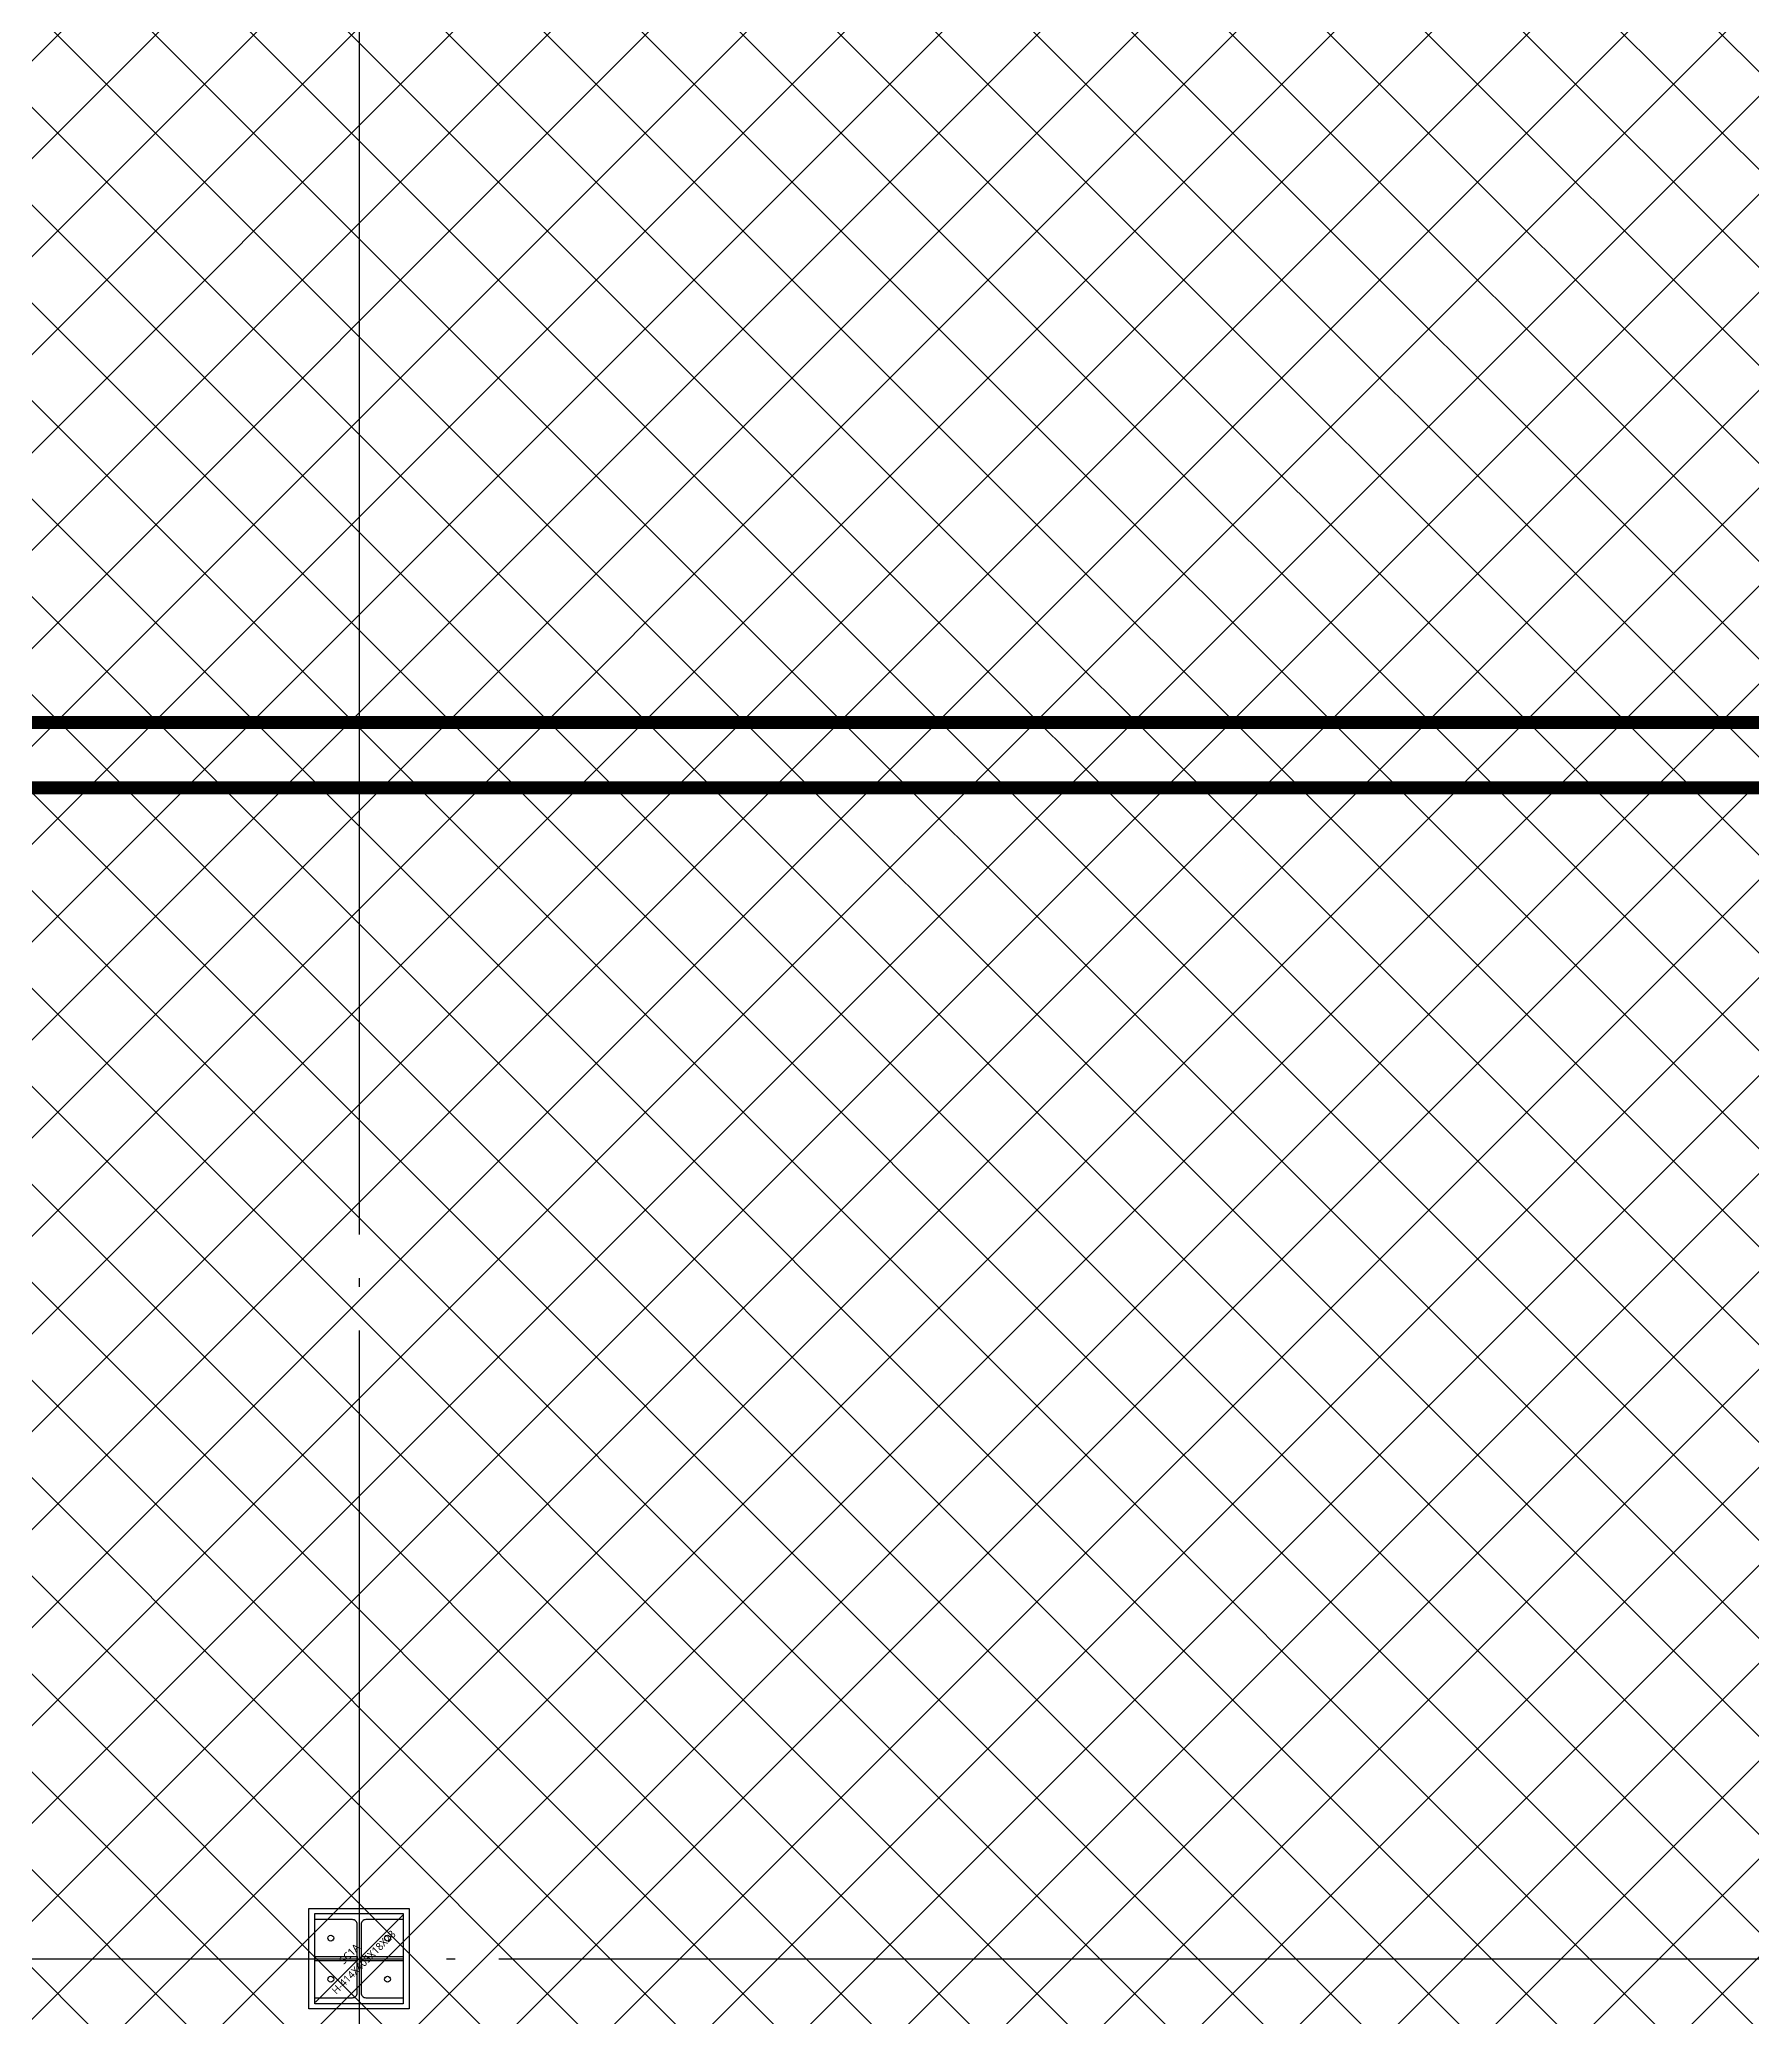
# Model space of a CAD drawing. Header units: millimetres. Extents: x -734060 to 504600, y -7739 to 118800.
# Drawn here: x 101035 to 108884, y 72635 to 81700 of the extents above; entities that cross this region are included whole.
import ezdxf
from ezdxf.enums import TextEntityAlignment as Align

# ---------------------------------------------------------------- set-up
doc = ezdxf.new("R2010")
doc.units = ezdxf.units.MM
doc.header["$LTSCALE"] = 200
for name, pattern in [('CEN-GAUN', [32.2, 30, -1, 0.2, -1]), ('CONTINOUS', [0]), ('H3', [3, 2, -1]), ('HID', [2.3, 1.5, -0.8])]:
    doc.linetypes.add(name, pattern=pattern)
doc.layers.get('DEFPOINTS').update_dxf_attribs({"color": 137})
for name, color, linetype in [('0-TEXT SLAB', 7, 'Continuous'), ('0-기초', 4, 'H3'), ('09GIRDER', 2, 'Continuous'), ('CEN', 1, 'CEN-GAUN'), ('STEEL BASE', 13, 'Continuous')]:
    doc.layers.add(name, color=color, linetype=linetype)
doc.styles.add('스타일1', font='malgun.ttf')

# ---------------------------------------------------------------- blocks, each defined once
blk = doc.blocks.new('S-SC1A')
at = {"layer": '09GIRDER'}
blk.add_lwpolyline([(-202.5, -179), (-31, -179, 0.414214), (-9, -157), (-9, 157, 0.414214), (-31, 179), (-202.5, 179), (-202.5, 207), (202.5, 207), (202.5, 179), (31, 179, 0.414214), (9, 157), (9, -157, 0.414214), (31, -179), (202.5, -179), (202.5, -207), (-202.5, -207)], format="xyb", close=True, dxfattribs=at)
at = {"layer": 'DEFPOINTS'}
blk.add_line((-200, -200), (200, 200), dxfattribs=at)
blk.add_lwpolyline([(-202.5, 207), (202.5, 207), (202.5, -207), (-202.5, -207)], close=True, dxfattribs=at)
at = {"layer": 'STEEL BASE'}
for points in [[(-230, 230), (230, 230), (230, -230), (-230, -230)], [(-202.5, 9.5), (-9, 9.5), (-9, -9.5), (-202.5, -9.5)], [(9, 9.5), (202.5, 9.5), (202.5, -9.5), (9, -9.5)]]:
    blk.add_lwpolyline(points, close=True, dxfattribs=at)
for centre in [(-130, 94.2), (130, 94.2), (-130, -94.2), (130, -94.2)]:
    blk.add_circle(centre, 13.5, dxfattribs=at)
at = {"layer": 'DEFPOINTS', "style": '스타일1'}
for s, p in [('H-414X405X18X28', (20.7, -16.5)), ('SC1A', (-44.5, 22))]:
    blk.add_text(s, height=35, rotation=45, dxfattribs=at).set_placement(p, align=Align.MIDDLE_CENTER)
blk = doc.blocks.new('x-stu-1Fcol')
blk.add_blockref('S-SC1A', (61000, -13000))

msp = doc.modelspace()

# ---------------------------------------------------------------- hatches: boundary and pattern name
at = {"layer": '0-기초', "linetype": 'CONTINOUS', "ltscale": 3}
h = msp.add_hatch(dxfattribs=at)
h.set_pattern_fill('ANSI37', color=252, scale=100)
h.set_pattern_definition([(45, (336400, 0), (-224.5064, 224.5064), []), (135, (336400, 0), (-224.5064, -224.5064), [])])
h.paths.add_polyline_path([(112200, 73200), (112400, 73200), (112400, 77100), (112200, 77100), (112200, 77700), (112400, 77700), (112400, 81100), (112200, 81100), (112200, 81700), (112400, 81700), (112400, 85800), (107800, 85800), (107800, 85600), (107200, 85600), (107200, 85800), (102800, 85800), (102800, 85600), (102200, 85600), (102200, 85800), (97300, 85800), (97300, 85600), (96700, 85600), (96700, 85800), (91800, 85800), (91800, 85600), (91200, 85600), (91200, 71700), (112400, 71700), (112400, 72600), (112200, 72600)])

# ---------------------------------------------------------------- linework, layer by layer
at = {"layer": '0-TEXT SLAB', "const_width": 60}
msp.add_lwpolyline([(112750, 78568.688), (91200, 78568.688)], dxfattribs=at)
at = {"layer": '0-TEXT SLAB', "linetype": 'HID', "ltscale": 3, "const_width": 60}
msp.add_lwpolyline([(112750, 78268.688), (91200, 78268.688)], dxfattribs=at)
at = {"layer": 'CEN'}
for p, q in [((102500, 95100), (102500, 32900)), ((32300, 72900), (117500, 72900))]:
    msp.add_line(p, q, dxfattribs=at)

# ---------------------------------------------------------------- block references
msp.add_blockref('x-stu-1Fcol', (41500, 85900))

doc.saveas('drawing.dxf')
